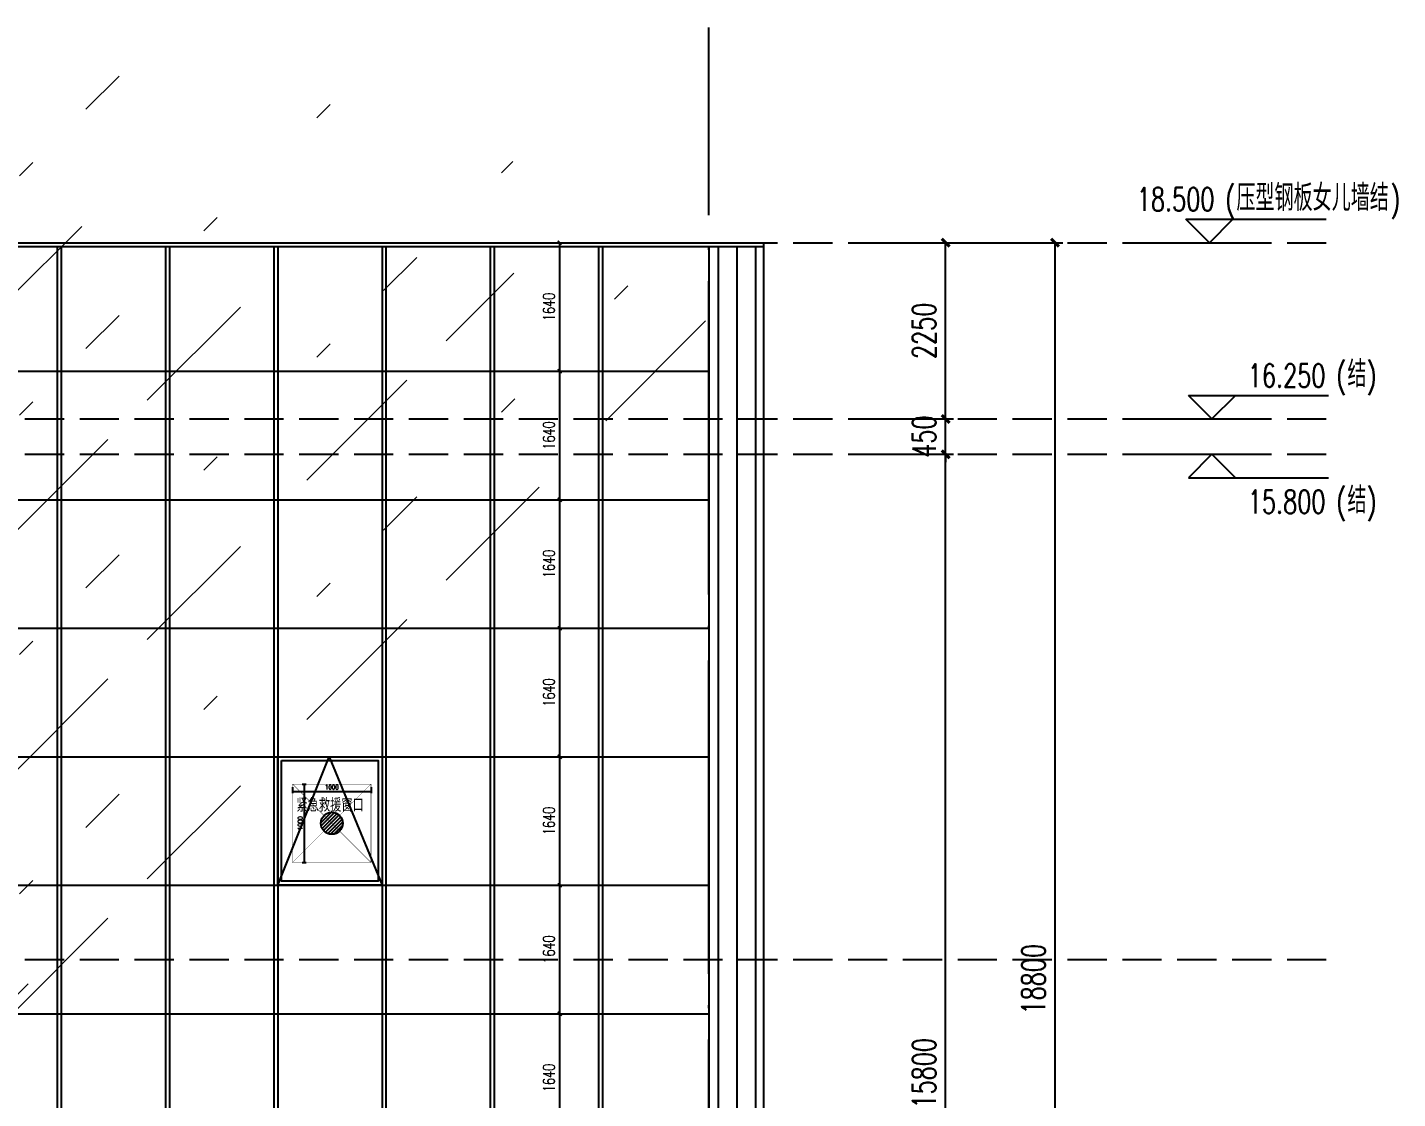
# Model space of a CAD drawing. Extents: x -4210259 to 293730, y -7499 to 868879.
# Drawn here: x -393861 to -376384, y 524814 to 538485 of the extents above; entities that cross this region are included whole.
import ezdxf

# ---------------------------------------------------------------- set-up
doc = ezdxf.new("R2010")
doc.units = 0
doc.header["$LTSCALE"] = 1000
doc.header["$MEASUREMENT"] = 0
for name, pattern in [('__DASH', [0.35, 0.25, -0.1]), ('DASH', [0.35, 0.25, -0.1]), ('DOTE', [2.4200000000000004, 2, -0.2, 0.02, -0.2])]:
    doc.linetypes.add(name, pattern=pattern)
doc.layers.get('Defpoints').update_dxf_attribs({"color": 210})
for name, color, linetype in [('A-AXIS-D', 1, 'Continuous'), ('A-AXIS-DOTE', 14, 'DOTE'), ('A-AXIS-DP', 126, 'Continuous'), ('A-HATCH-2', 251, 'Continuous'), ('A-LIN-V', 9, 'Continuous'), ('A-WINDOW', 140, 'Continuous'), ('A-云线', 50, 'Continuous'), ('DIM_ELEV', 3, 'Continuous'), ('PUB_TEXT', 7, 'Continuous')]:
    doc.layers.add(name, color=color, linetype=linetype)
doc.layers.add('A-WALL-HATCH', color=8, linetype='Continuous', lineweight=13)
doc.layers.add('A-加建区域', color=47, linetype='Continuous', plot=False)
doc.styles.add('_TCH_DIM', font='SIMPLEX', dxfattribs={"bigfont": 'GBCBIG'})
doc.styles.add('_TCH_DIM_T3', font='SIMPLEX', dxfattribs={"width": 0.7058823529411765, "bigfont": 'GBCBIG'})
doc.styles.add('STYLE1', font='')
doc.styles.get('STYLE1').set_extended_font_data('SimSun')
doc.dimstyles.new('_TCH_ARCH&&100', dxfattribs={"dimtxt": 297.5, "dimasz": 100, "dimexe": 100, "dimexo": 100, "dimgap": 126.25, "dimtad": 1, "dimdec": 0, "dimzin": 0, "dimdsep": 46, "dimtxsty": '_TCH_DIM_T3', "dimblk": 'ARCHTICK', "dimcen": 0.09, "dimclrt": 7, "dimazin": 2, "dimtfac": 1, "dimtdec": 0, "dimtix": 1, "dimtmove": 2, "dimatfit": 3, "dimfxl": 0, "dimtolj": 1, "dimtzin": 0, "dimarcsym": 0})
doc.dimstyles.new('_TCH_ARCH&&20', dxfattribs={"dimtxt": 59.5, "dimasz": 20, "dimexe": 20, "dimexo": 20, "dimgap": 25.25, "dimtad": 1, "dimdec": 0, "dimzin": 0, "dimdsep": 46, "dimtxsty": '_TCH_DIM_T3', "dimblk": 'ARCHTICK', "dimcen": 0.09, "dimclrt": 7, "dimazin": 2, "dimtfac": 1, "dimtdec": 0, "dimtix": 1, "dimtmove": 2, "dimatfit": 3, "dimfxl": 0, "dimtolj": 1, "dimtzin": 0, "dimarcsym": 0})
doc.dimstyles.new('_TCH_ARCH&&50', dxfattribs={"dimtxt": 148.75, "dimasz": 50, "dimexe": 50, "dimexo": 50, "dimgap": 63.12500000000001, "dimtad": 1, "dimdec": 0, "dimzin": 0, "dimdsep": 46, "dimtxsty": '_TCH_DIM_T3', "dimblk": 'ARCHTICK', "dimcen": 0.09, "dimclrt": 7, "dimazin": 2, "dimtfac": 1, "dimtdec": 0, "dimtix": 1, "dimtmove": 2, "dimatfit": 3, "dimfxl": 0, "dimtolj": 1, "dimtzin": 0, "dimarcsym": 0})

# ---------------------------------------------------------------- blocks, each defined once
blk = doc.blocks.new('tt6')
at = {"layer": 'A-WINDOW'}
for p, q in [((-2029401.92938771, 535687.452026515), (-2029401.929387709, 517237.4520265135)), ((-2029351.92938771, 535687.452026515), (-2029351.929387709, 517237.4520265133))]:
    blk.add_line(p, q, dxfattribs=at)
blk = doc.blocks.new('546576')
at = {"layer": 'A-WINDOW'}
blk.add_lwpolyline([(-2124386.160159233, 517697.4520265142), (-2123731.929386185, 519337.4520265143), (-2123055.390928463, 517697.4520265143)], dxfattribs=at)
for points in [[(-2124386.160159233, 519337.452026515), (-2123055.390928463, 519337.452026515), (-2123055.390928463, 517697.4520265143), (-2124386.160159233, 517697.4520265143)], [(-2124336.160159233, 519287.452026515), (-2123105.390928463, 519287.452026515), (-2123105.390928463, 517747.4520265143), (-2124336.160159233, 517747.4520265143)]]:
    blk.add_lwpolyline(points, close=True, dxfattribs=at)
blk = doc.blocks.new('_ArchTick')
at = {"color": 0, "linetype": 'ByBlock', "const_width": 0.4}
blk.add_lwpolyline([(-0.5, -0.5), (0.5, 0.5)], dxfattribs=at)
blk = doc.blocks.new('*D1507')
at = {"layer": 'A-加建区域', "color": 0, "lineweight": -2}
for p, q in [((-213332.6134759861, 538418.6737989275), (-213332.6134759861, 538345.3742196003)), ((-213332.6134759861, 538365.3742196003), (-212332.6134759859, 538365.3742196003)), ((-212332.6134759859, 538418.6737989275), (-212332.6134759859, 538345.3742196003))]:
    blk.add_line(p, q, dxfattribs=at)
at = {"layer": 'Defpoints', "color": 0}
for p in [(-213332.6134759861, 538438.6737989275), (-212332.6134759859, 538438.6737989275), (-212332.6134759859, 538365.3742196003)]:
    blk.add_point(p, dxfattribs=at)
at = {"layer": 'A-加建区域', "color": 0, "lineweight": -2, "xscale": 20, "yscale": 20, "zscale": 20, "rotation": 180}
blk.add_blockref('_ArchTick', (-213332.6134759861, 538365.3742196003), dxfattribs=at)
at = {"layer": 'A-加建区域', "color": 0, "lineweight": -2, "xscale": 20, "yscale": 20, "zscale": 20}
blk.add_blockref('_ArchTick', (-212332.6134759859, 538365.3742196003), dxfattribs=at)
at = {"layer": 'A-加建区域', "color": 7, "insert": (-212832.613475986, 538420.3742196003), "char_height": 59.5, "attachment_point": 5, "style": '_TCH_DIM_T3'}
blk.add_mtext('\\A1;1000', dxfattribs=at)
blk = doc.blocks.new('*D1508')
at = {"layer": 'A-加建区域', "color": 0, "lineweight": -2}
for p, q in [((-213211.3975165848, 538460.0000000001), (-213159.9867566363, 538460.0000000001)), ((-213179.9867566363, 537460.0000000003), (-213179.9867566363, 538460.0000000001)), ((-213211.3975165848, 537460.0000000003), (-213159.9867566363, 537460.0000000003))]:
    blk.add_line(p, q, dxfattribs=at)
at = {"layer": 'Defpoints', "color": 0}
for p in [(-213231.3975165848, 538460.0000000001), (-213179.9867566363, 538460.0000000001), (-213231.3975165848, 537460.0000000003)]:
    blk.add_point(p, dxfattribs=at)
at = {"layer": 'A-加建区域', "color": 0, "lineweight": -2, "xscale": 20, "yscale": 20, "zscale": 20}
for p, rotation in [((-213179.9867566363, 538460.0000000001), 90), ((-213179.9867566363, 537460.0000000003), 270)]:
    blk.add_blockref('_ArchTick', p, dxfattribs=dict(at, rotation=rotation))
at = {"layer": 'A-加建区域', "color": 7, "insert": (-213234.9867566361, 537960.0000000001), "char_height": 59.5, "attachment_point": 5, "rotation": 90, "style": '_TCH_DIM_T3'}
blk.add_mtext('\\A1;1000', dxfattribs=at)
blk = doc.blocks.new('*D213')
at = {"layer": 'A-AXIS-DP', "color": 0, "lineweight": -2}
for p, q in [((-387348.8461500303, 525897.4520264502), (-387021.3461500303, 525897.4520264502)), ((-387071.3461500303, 524257.4520264501), (-387071.3461500303, 525897.4520264502)), ((-387348.8461500303, 524257.4520264501), (-387021.3461500303, 524257.4520264501))]:
    blk.add_line(p, q, dxfattribs=at)
at = {"layer": 'Defpoints', "color": 0}
for p in [(-387398.8461500303, 525897.4520264502), (-387071.3461500303, 525897.4520264502), (-387398.8461500303, 524257.4520264501)]:
    blk.add_point(p, dxfattribs=at)
at = {"layer": 'A-AXIS-DP', "color": 0, "lineweight": -2, "xscale": 50, "yscale": 50, "zscale": 50}
for p, rotation in [((-387071.3461500303, 525897.4520264502), 90), ((-387071.3461500303, 524257.4520264501), 270)]:
    blk.add_blockref('_ArchTick', p, dxfattribs=dict(at, rotation=rotation))
at = {"layer": 'A-AXIS-DP', "color": 7, "insert": (-387208.84615003, 525077.4520264501), "char_height": 148.75, "attachment_point": 5, "rotation": 90, "style": '_TCH_DIM_T3'}
blk.add_mtext('\\A1;1640', dxfattribs=at)
blk = doc.blocks.new('*D214')
at = {"layer": 'A-AXIS-DP', "color": 0, "lineweight": -2}
for p, q in [((-387348.8461500302, 527537.4520264502), (-387021.3461500303, 527537.4520264502)), ((-387071.3461500303, 525897.4520264502), (-387071.3461500303, 527537.4520264502)), ((-387348.8461500303, 525897.4520264502), (-387021.3461500303, 525897.4520264502))]:
    blk.add_line(p, q, dxfattribs=at)
at = {"layer": 'Defpoints', "color": 0}
for p in [(-387398.8461500302, 527537.4520264502), (-387071.3461500303, 527537.4520264502), (-387398.8461500303, 525897.4520264502)]:
    blk.add_point(p, dxfattribs=at)
at = {"layer": 'A-AXIS-DP', "color": 0, "lineweight": -2, "xscale": 50, "yscale": 50, "zscale": 50}
for p, rotation in [((-387071.3461500303, 527537.4520264502), 90), ((-387071.3461500303, 525897.4520264502), 270)]:
    blk.add_blockref('_ArchTick', p, dxfattribs=dict(at, rotation=rotation))
at = {"layer": 'A-AXIS-DP', "color": 7, "insert": (-387208.84615003, 526717.4520264502), "char_height": 148.75, "attachment_point": 5, "rotation": 90, "style": '_TCH_DIM_T3'}
blk.add_mtext('\\A1;1640', dxfattribs=at)
blk = doc.blocks.new('*D215')
at = {"layer": 'A-AXIS-DP', "color": 0, "lineweight": -2}
for p, q in [((-387348.8461500302, 529177.4520264501), (-387021.3461500302, 529177.4520264501)), ((-387071.3461500302, 527537.4520264502), (-387071.3461500302, 529177.4520264501)), ((-387348.8461500302, 527537.4520264502), (-387021.3461500302, 527537.4520264502))]:
    blk.add_line(p, q, dxfattribs=at)
at = {"layer": 'Defpoints', "color": 0}
for p in [(-387398.8461500302, 529177.4520264501), (-387071.3461500302, 529177.4520264501), (-387398.8461500302, 527537.4520264502)]:
    blk.add_point(p, dxfattribs=at)
at = {"layer": 'A-AXIS-DP', "color": 0, "lineweight": -2, "xscale": 50, "yscale": 50, "zscale": 50}
for p, rotation in [((-387071.3461500302, 529177.4520264501), 90), ((-387071.3461500302, 527537.4520264502), 270)]:
    blk.add_blockref('_ArchTick', p, dxfattribs=dict(at, rotation=rotation))
at = {"layer": 'A-AXIS-DP', "color": 7, "insert": (-387208.84615003, 528357.4520264501), "char_height": 148.75, "attachment_point": 5, "rotation": 90, "style": '_TCH_DIM_T3'}
blk.add_mtext('\\A1;1640', dxfattribs=at)
blk = doc.blocks.new('*D216')
at = {"layer": 'A-AXIS-DP', "color": 0, "lineweight": -2}
for p, q in [((-387348.8461500302, 530817.4520264501), (-387021.3461500302, 530817.4520264501)), ((-387071.3461500302, 529177.4520264501), (-387071.3461500302, 530817.4520264501)), ((-387348.8461500302, 529177.4520264501), (-387021.3461500302, 529177.4520264501))]:
    blk.add_line(p, q, dxfattribs=at)
at = {"layer": 'Defpoints', "color": 0}
for p in [(-387398.8461500302, 530817.4520264501), (-387071.3461500302, 530817.4520264501), (-387398.8461500302, 529177.4520264501)]:
    blk.add_point(p, dxfattribs=at)
at = {"layer": 'A-AXIS-DP', "color": 0, "lineweight": -2, "xscale": 50, "yscale": 50, "zscale": 50}
for p, rotation in [((-387071.3461500302, 530817.4520264501), 90), ((-387071.3461500302, 529177.4520264501), 270)]:
    blk.add_blockref('_ArchTick', p, dxfattribs=dict(at, rotation=rotation))
at = {"layer": 'A-AXIS-DP', "color": 7, "insert": (-387208.84615003, 529997.4520264501), "char_height": 148.75, "attachment_point": 5, "rotation": 90, "style": '_TCH_DIM_T3'}
blk.add_mtext('\\A1;1640', dxfattribs=at)
blk = doc.blocks.new('*D217')
at = {"layer": 'A-AXIS-DP', "color": 0, "lineweight": -2}
for p, q in [((-387348.8461500302, 532457.4520264502), (-387021.3461500302, 532457.4520264502)), ((-387071.3461500302, 530817.4520264501), (-387071.3461500302, 532457.4520264502)), ((-387348.8461500302, 530817.4520264501), (-387021.3461500302, 530817.4520264501))]:
    blk.add_line(p, q, dxfattribs=at)
at = {"layer": 'Defpoints', "color": 0}
for p in [(-387398.8461500302, 532457.4520264502), (-387071.3461500302, 532457.4520264502), (-387398.8461500302, 530817.4520264501)]:
    blk.add_point(p, dxfattribs=at)
at = {"layer": 'A-AXIS-DP', "color": 0, "lineweight": -2, "xscale": 50, "yscale": 50, "zscale": 50}
for p, rotation in [((-387071.3461500302, 532457.4520264502), 90), ((-387071.3461500302, 530817.4520264501), 270)]:
    blk.add_blockref('_ArchTick', p, dxfattribs=dict(at, rotation=rotation))
at = {"layer": 'A-AXIS-DP', "color": 7, "insert": (-387208.84615003, 531637.4520264501), "char_height": 148.75, "attachment_point": 5, "rotation": 90, "style": '_TCH_DIM_T3'}
blk.add_mtext('\\A1;1640', dxfattribs=at)
blk = doc.blocks.new('*D218')
at = {"layer": 'A-AXIS-DP', "color": 0, "lineweight": -2}
for p, q in [((-387348.8461500302, 534097.452026483), (-387021.3461500302, 534097.452026483)), ((-387071.3461500302, 532457.4520264502), (-387071.3461500302, 534097.452026483)), ((-387348.8461500302, 532457.4520264502), (-387021.3461500302, 532457.4520264502))]:
    blk.add_line(p, q, dxfattribs=at)
at = {"layer": 'Defpoints', "color": 0}
for p in [(-387398.8461500302, 534097.452026483), (-387071.3461500302, 534097.452026483), (-387398.8461500302, 532457.4520264502)]:
    blk.add_point(p, dxfattribs=at)
at = {"layer": 'A-AXIS-DP', "color": 0, "lineweight": -2, "xscale": 50, "yscale": 50, "zscale": 50}
for p, rotation in [((-387071.3461500302, 534097.452026483), 90), ((-387071.3461500302, 532457.4520264502), 270)]:
    blk.add_blockref('_ArchTick', p, dxfattribs=dict(at, rotation=rotation))
at = {"layer": 'A-AXIS-DP', "color": 7, "insert": (-387208.84615003, 533277.4520264666), "char_height": 148.75, "attachment_point": 5, "rotation": 90, "style": '_TCH_DIM_T3'}
blk.add_mtext('\\A1;1640', dxfattribs=at)
blk = doc.blocks.new('*D219')
at = {"layer": 'A-AXIS-DP', "color": 0, "lineweight": -2}
for p, q in [((-387348.8461500302, 535737.4520265158), (-387021.3461500302, 535737.4520265158)), ((-387071.3461500302, 534097.452026483), (-387071.3461500302, 535737.4520265158)), ((-387348.8461500302, 534097.452026483), (-387021.3461500302, 534097.452026483))]:
    blk.add_line(p, q, dxfattribs=at)
at = {"layer": 'Defpoints', "color": 0}
for p in [(-387398.8461500302, 535737.4520265158), (-387071.3461500302, 535737.4520265158), (-387398.8461500302, 534097.452026483)]:
    blk.add_point(p, dxfattribs=at)
at = {"layer": 'A-AXIS-DP', "color": 0, "lineweight": -2, "xscale": 50, "yscale": 50, "zscale": 50}
for p, rotation in [((-387071.3461500302, 535737.4520265158), 90), ((-387071.3461500302, 534097.452026483), 270)]:
    blk.add_blockref('_ArchTick', p, dxfattribs=dict(at, rotation=rotation))
at = {"layer": 'A-AXIS-DP', "color": 7, "insert": (-387208.84615003, 534917.4520264994), "char_height": 148.75, "attachment_point": 5, "rotation": 90, "style": '_TCH_DIM_T3'}
blk.add_mtext('\\A1;1640', dxfattribs=at)
blk = doc.blocks.new('*D1056')
at = {"layer": 'A-AXIS-D', "color": 0, "lineweight": -2}
for p, q in [((-383040.0000000001, 535737.4520265156), (-380653.6053547286, 535737.4520265156)), ((-380753.6053547286, 516937.4520265154), (-380753.6053547286, 535737.4520265156)), ((-383040.0000000001, 516937.4520265154), (-380653.6053547286, 516937.4520265154))]:
    blk.add_line(p, q, dxfattribs=at)
at = {"layer": 'Defpoints', "color": 0}
for p in [(-383140.0000000001, 535737.4520265156), (-380753.6053547286, 535737.4520265156), (-383140.0000000001, 516937.4520265154)]:
    blk.add_point(p, dxfattribs=at)
at = {"layer": 'A-AXIS-D', "color": 0, "lineweight": -2, "xscale": 100, "yscale": 100, "zscale": 100}
for p, rotation in [((-380753.6053547286, 535737.4520265156), 90), ((-380753.6053547286, 516937.4520265154), 270)]:
    blk.add_blockref('_ArchTick', p, dxfattribs=dict(at, rotation=rotation))
at = {"layer": 'A-AXIS-D', "color": 7, "insert": (-381028.6053547284, 526337.4520265155), "char_height": 297.5, "attachment_point": 5, "rotation": 90, "style": '_TCH_DIM_T3'}
blk.add_mtext('\\A1;18800', dxfattribs=at)
blk = doc.blocks.new('*D1058')
at = {"layer": 'A-AXIS-D', "color": 0, "lineweight": -2}
for p, q in [((-383320.0000000001, 533037.4520265155), (-382048.6053547293, 533037.4520265155)), ((-382148.6053547293, 517237.4520265157), (-382148.6053547293, 533037.4520265155)), ((-383320.0000000001, 517237.4520265157), (-382048.6053547293, 517237.4520265157))]:
    blk.add_line(p, q, dxfattribs=at)
at = {"layer": 'Defpoints', "color": 0}
for p in [(-383420.0000000001, 533037.4520265155), (-382148.6053547293, 533037.4520265155), (-383420.0000000001, 517237.4520265157)]:
    blk.add_point(p, dxfattribs=at)
at = {"layer": 'A-AXIS-D', "color": 0, "lineweight": -2, "xscale": 100, "yscale": 100, "zscale": 100}
for p, rotation in [((-382148.6053547293, 533037.4520265155), 90), ((-382148.6053547293, 517237.4520265157), 270)]:
    blk.add_blockref('_ArchTick', p, dxfattribs=dict(at, rotation=rotation))
at = {"layer": 'A-AXIS-D', "color": 7, "insert": (-382423.6053547291, 525137.4520265155), "char_height": 297.5, "attachment_point": 5, "rotation": 90, "style": '_TCH_DIM_T3'}
blk.add_mtext('\\A1;15800', dxfattribs=at)
blk = doc.blocks.new('*D1059')
at = {"layer": 'A-AXIS-D', "color": 0, "lineweight": -2}
for p, q in [((-382148.6053547293, 533487.4520265155), (-382148.6053547293, 533587.4520265155)), ((-383320.0000000001, 533487.4520265155), (-382048.6053547293, 533487.4520265155)), ((-382148.6053547293, 533037.4520265155), (-382148.6053547293, 533487.4520265155)), ((-383320.0000000001, 533037.4520265155), (-382048.6053547293, 533037.4520265155)), ((-382148.6053547293, 533037.4520265155), (-382148.6053547293, 532937.4520265155))]:
    blk.add_line(p, q, dxfattribs=at)
at = {"layer": 'Defpoints', "color": 0}
for p in [(-383420.0000000001, 533487.4520265155), (-382148.6053547293, 533487.4520265155), (-383420.0000000001, 533037.4520265155)]:
    blk.add_point(p, dxfattribs=at)
at = {"layer": 'A-AXIS-D', "color": 0, "lineweight": -2, "xscale": 100, "yscale": 100, "zscale": 100}
for p, rotation in [((-382148.6053547293, 533487.4520265155), 270), ((-382148.6053547293, 533037.4520265155), 90)]:
    blk.add_blockref('_ArchTick', p, dxfattribs=dict(at, rotation=rotation))
at = {"layer": 'A-AXIS-D', "color": 7, "insert": (-382423.6053547291, 533262.4520265155), "char_height": 297.5, "attachment_point": 5, "rotation": 90, "style": '_TCH_DIM_T3'}
blk.add_mtext('\\A1;450', dxfattribs=at)
blk = doc.blocks.new('*D1060')
at = {"layer": 'A-AXIS-D', "color": 0, "lineweight": -2}
for p, q in [((-383320.0000000001, 535737.4520265156), (-382048.6053547293, 535737.4520265156)), ((-382148.6053547293, 533487.4520265155), (-382148.6053547293, 535737.4520265156)), ((-383320.0000000001, 533487.4520265155), (-382048.6053547293, 533487.4520265155))]:
    blk.add_line(p, q, dxfattribs=at)
at = {"layer": 'Defpoints', "color": 0}
for p in [(-383420.0000000001, 535737.4520265156), (-382148.6053547293, 535737.4520265156), (-383420.0000000001, 533487.4520265155)]:
    blk.add_point(p, dxfattribs=at)
at = {"layer": 'A-AXIS-D', "color": 0, "lineweight": -2, "xscale": 100, "yscale": 100, "zscale": 100}
for p, rotation in [((-382148.6053547293, 535737.4520265156), 90), ((-382148.6053547293, 533487.4520265155), 270)]:
    blk.add_blockref('_ArchTick', p, dxfattribs=dict(at, rotation=rotation))
at = {"layer": 'A-AXIS-D', "color": 7, "insert": (-382423.6053547291, 534612.4520265155), "char_height": 297.5, "attachment_point": 5, "rotation": 90, "style": '_TCH_DIM_T3'}
blk.add_mtext('\\A1;2250', dxfattribs=at)
blk = doc.blocks.new('w432432')
at = {"layer": 'A-加建区域'}
h = blk.add_hatch(dxfattribs=at)
h.set_pattern_fill('ANSI31', color=256, scale=20)
h.set_pattern_definition([(45, (-1625650.348716124, -1064386.832754612), (-22.45064030267288, 22.45064030267288), [])])
edge = h.paths.add_edge_path()
edge.add_arc((-212832.6134759861, 537960), 140.6529179719911, 0, 360)
at = {"layer": 'A-加建区域', "linetype": 'DASH', "const_width": 5}
blk.add_lwpolyline([(-213332.6134759861, 538459.9999999999), (-212332.6134759861, 538459.9999999999), (-212332.6134759861, 537460.0000000001), (-213332.6134759861, 537460.0000000001)], close=True, dxfattribs=at)
for points in [[(-213332.6134759861, 538459.9999999999), (-212332.6134759861, 537460.0000000001)], [(-212332.6134759861, 538459.9999999999), (-213332.6134759861, 537460.0000000001)]]:
    blk.add_lwpolyline(points, dxfattribs=at)
at = {"layer": 'A-加建区域', "ltscale": 0.5}
blk.add_circle((-212832.6134759861, 537960), 140.6529179719911, dxfattribs=at)
at = {"layer": 'A-加建区域', "linetype": 'Continuous', "style": 'STYLE1', "width": 0.7}
blk.add_text('紧急救援窗口', height=150, dxfattribs=at).set_placement((-213284.28367689, 538122.9569531333))
at = {"layer": 'A-加建区域'}
for p1, p2, distance, picture, middle in [((-213231.3975165847, 537460.0000000001), (-213231.3975165847, 538459.9999999999), -51.410759948397754, '*D1508', (-213234.9867566361, 537960.0000000001)), ((-213332.6134759861, 538438.6737989275), (-212332.6134759859, 538438.6737989275), -73.29957932711113, '*D1507', (-212832.613475986, 538420.3742196003))]:
    dim = blk.add_aligned_dim(p1=p1, p2=p2, distance=distance, dimstyle='_TCH_ARCH&&20', dxfattribs=at)
    dim.commit()
    dim.dimension.update_dxf_attribs({"geometry": picture, "text_midpoint": middle})

msp = doc.modelspace()

# ---------------------------------------------------------------- hatches: boundary and pattern name
at = {"layer": 'A-HATCH-2'}
h = msp.add_hatch(dxfattribs=at)
h.set_pattern_fill('ANSI31', color=256, scale=150, angle=45)
h.set_pattern_definition([(90, (0, 0), (-238.125, 0), [])])
h.paths.add_polyline_path([(-385170.0000038166, 517237.4520265139), (-384470.0520067098, 517237.4520265139), (-384470.0520067099, 535687.4520265154), (-385170.0000038166, 535687.4520265153)])
at = {"layer": 'A-WALL-HATCH'}
h = msp.add_hatch(dxfattribs=at)
h.set_pattern_fill('玻璃2', color=256, scale=200)
h.set_pattern_definition([(45, (-40599536170.00001, -3384863422.547974), (0, 3054.701294725886), [1200, -720, 1200, -720, 480, -1046.56314]), (45, (-40599536230.00001, -3384863362.547974), (0, 3054.701294725886), [960, -1200, 720, -720, 840, -926.56314]), (45, (-40599536230.00001, -3384863182.547974), (0, 3054.701294725886), [720, -1440, 480, -720, 1080, -926.56314]), (45, (-40599536050.00001, -3384863362.547974), (0, 3054.701294725886), [720, -1440, 600, -2606.563]), (45, (-40599535870.00001, -3384863182.547974), (0, 3054.701294725886), [360, -1800, 240, -2966.563]), (45, (-40599536170.00001, -3384862882.547974), (0, 3054.701294725886), [240, -1800, 240, -960, 600, -1526.56314]), (45, (-40599535090.00001, -3384863062.547974), (0, 3054.701294725886), [1200, -1800, 1440, -950.5631400000001]), (45, (-40599535090.00001, -3384863242.547974), (0, 3054.701294725886), [1680, -1200, 1800, -710.56314]), (45, (-40599534790.00001, -3384863002.547974), (0, -3394.112549695429), [1200, -1680, 960, -1526.56314]), (45, (-40599534970.00001, -3384862642.547974), (0, 3054.701294725886), [600, -2400, 720, -1646.56314]), (45, (-40599534610.00001, -3384862822.547974), (0, 3054.701294725886), [480, -2400, 480, -2006.563])])
h.paths.add_polyline_path([(-403820.0000038174, 517237.4520265083), (-385170.0000038173, 517237.452026509), (-385170.0000038173, 535687.4520265157), (-403820.0000038174, 535687.452026515)])

# ---------------------------------------------------------------- linework, layer by layer
at = {"layer": 'A-AXIS-DOTE', "ltscale": 2}
msp.add_line((-385170.0000038173, 511887.4520265246), (-385170.0000038173, 538485.0684404817), dxfattribs=at)
at = {"layer": 'A-AXIS-DOTE', "linetype": '__DASH', "ltscale": 2}
for p, q in [((-465993.9275525597, 535737.4520265156), (-377296.0724550742, 535737.4520265153)), ((-465993.9275525597, 533487.4520265155), (-377296.0724550742, 533487.4520265153)), ((-465993.9275525597, 533037.4520265155), (-377296.0724550742, 533037.4520265153))]:
    msp.add_line(p, q, dxfattribs=at)
at = {"layer": 'A-HATCH-2'}
for p, q in [((-404500.769234587, 534097.4520264503), (-385170.0000038173, 534097.4520264505)), ((-404500.769234587, 532457.4520264503), (-385170.0000038173, 532457.4520264505)), ((-404500.769234587, 530817.4520264503), (-385170.0000038173, 530817.4520264505)), ((-404500.769234587, 529177.4520264504), (-385170.0000038173, 529177.4520264505)), ((-404500.769234587, 527537.4520264502), (-385170.0000038173, 527537.4520264505)), ((-404500.769234587, 525897.4520264503), (-385170.0000038173, 525897.4520264505))]:
    msp.add_line(p, q, dxfattribs=at)
at = {"layer": 'A-LIN-V'}
for p, q in [((-457670.0000009786, 535737.4520265154), (-384470.0520067099, 535737.4520265155)), ((-457670.0000009786, 535687.4520265153), (-384470.0520067099, 535687.4520265154)), ((-385170.0000038159, 535687.4520265154), (-385170.0000038173, 517237.452026514)), ((-384470.0520067099, 535737.4520265155), (-384470.0520067099, 516937.4520265246))]:
    msp.add_line(p, q, dxfattribs=at)
at = {"layer": 'A-加建区域', "linetype": '__DASH', "ltscale": 2}
msp.add_line((-465993.9275525597, 526587.4520265154), (-377296.0724550742, 526587.4520265153), dxfattribs=at)
at = {"layer": 'DIM_ELEV'}
for p, q in [((-378784.0724550742, 535737.4520265155), (-379084.0724550742, 536037.4520265155)), ((-379084.0724550742, 536037.4520265155), (-377296.0724550742, 536037.4520265155)), ((-378784.0724550742, 535737.4520265155), (-378484.0724550742, 536037.4520265155)), ((-379484.0724550742, 535737.4520265155), (-378484.0724550742, 535737.4520265155)), ((-378751.9386880617, 533487.4520265153), (-379051.9386880617, 533787.4520265153)), ((-379051.9386880617, 533787.4520265153), (-377263.9386880617, 533787.4520265153)), ((-378751.9386880617, 533487.4520265153), (-378451.9386880617, 533787.4520265153)), ((-379451.9386880617, 533487.4520265153), (-378451.9386880617, 533487.4520265153)), ((-379451.9386880617, 533037.4520265153), (-378451.9386880617, 533037.4520265153)), ((-378751.9386880617, 533037.4520265153), (-379051.9386880617, 532737.4520265153)), ((-378751.9386880617, 533037.4520265153), (-378451.9386880617, 532737.4520265153)), ((-379051.9386880617, 532737.4520265153), (-377263.9386880617, 532737.4520265153))]:
    msp.add_line(p, q, dxfattribs=at)

# ---------------------------------------------------------------- block references
at = {"layer": 'A-LIN-V'}
for p in [(1635922.313999278, 8.731149137020111e-10), (1637303.083230048, 6.402842700481415e-10), (1638683.852460817, 4.656612873077393e-10), (1640064.621691587, 1.047737896442413e-09), (1641445.390922356, 8.149072527885437e-10), (1642826.160153126, 6.402842700481415e-10)]:
    msp.add_blockref('tt6', p, dxfattribs=at)
at = {"layer": 'A-WALL-HATCH'}
msp.add_blockref('546576', (1733718.08323234, 9839.999999936146), dxfattribs=at)
at = {"layer": 'A-云线'}
msp.add_blockref('w432432', (-177145.7954841972, -9631.30282204342), dxfattribs=at)

# ---------------------------------------------------------------- texts
at = {"layer": 'PUB_TEXT', "style": '_TCH_DIM', "width": 0.7058823529411765}
for s, p in [('18.500', (-379710, 536142.4520265155)), ('(', (-378580, 536142.4520265155)), (')', (-376474.0425531915, 536142.4520265155)), ('16.250', (-378293.9386880617, 533892.4520265153)), ('(', (-377163.9386880617, 533892.4520265153)), (')', (-376778.1940072106, 533892.4520265153)), ('15.800', (-378293.9386880617, 532282.4520265153)), ('(', (-377163.9386880617, 532282.4520265153)), (')', (-376778.1940072106, 532282.4520265153))]:
    msp.add_text(s, height=297.5, dxfattribs=at).set_placement(p)
at = {"layer": 'PUB_TEXT', "style": '_TCH_DIM'}
for s, p in [('压型钢板女儿墙结', (-378440, 536142.4520265155)), ('结', (-377023.9386880617, 533892.4520265153)), ('结', (-377023.9386880617, 532282.4520265153))]:
    msp.add_text(s, height=337.5886524822695, dxfattribs=at).set_placement(p)

# ---------------------------------------------------------------- dimensions: what is measured, and where the dimension line sits
at = {"layer": 'A-AXIS-D'}
for p1, p2, distance, picture, middle in [((-383420, 533487.4520265153), (-383420, 535737.4520265154), -1271.3946452707169, '*D1060', (-382423.6053547291, 534612.4520265155)), ((-383140, 516937.4520265152), (-383140, 535737.4520265154), -2386.3946452714154, '*D1056', (-381028.6053547284, 526337.4520265155)), ((-383420, 533037.4520265153), (-383420, 533487.4520265153), -1271.3946452707169, '*D1059', (-382423.6053547291, 533262.4520265155)), ((-383420, 517237.4520265154), (-383420, 533037.4520265153), -1271.3946452707169, '*D1058', (-382423.6053547291, 525137.4520265155))]:
    dim = msp.add_aligned_dim(p1=p1, p2=p2, distance=distance, dimstyle='_TCH_ARCH&&100', dxfattribs=at)
    dim.commit()
    dim.dimension.update_dxf_attribs({"geometry": picture, "text_midpoint": middle})
at = {"layer": 'A-AXIS-DP'}
for p1, p2, distance, picture, middle in [((-387398.8461500301, 534097.4520264828), (-387398.8461500301, 535737.4520265156), -327.4999999998836, '*D219', (-387208.84615003, 534917.4520264994)), ((-387398.8461500301, 532457.45202645), (-387398.8461500301, 534097.4520264828), -327.4999999998836, '*D218', (-387208.84615003, 533277.4520264666)), ((-387398.8461500301, 530817.4520264498), (-387398.8461500301, 532457.45202645), -327.4999999998835, '*D217', (-387208.84615003, 531637.4520264501)), ((-387398.8461500301, 529177.4520264498), (-387398.8461500301, 530817.4520264498), -327.4999999998836, '*D216', (-387208.84615003, 529997.4520264501)), ((-387398.8461500301, 527537.45202645), (-387398.8461500301, 529177.4520264498), -327.49999999988364, '*D215', (-387208.84615003, 528357.4520264501)), ((-387398.8461500301, 525897.45202645), (-387398.8461500301, 527537.45202645), -327.49999999976717, '*D214', (-387208.84615003, 526717.4520264502)), ((-387398.8461500301, 524257.4520264498), (-387398.8461500301, 525897.45202645), -327.49999999976717, '*D213', (-387208.84615003, 525077.4520264501))]:
    dim = msp.add_aligned_dim(p1=p1, p2=p2, distance=distance, dimstyle='_TCH_ARCH&&50', dxfattribs=at)
    dim.commit()
    dim.dimension.update_dxf_attribs({"geometry": picture, "text_midpoint": middle})

doc.saveas('drawing.dxf')
